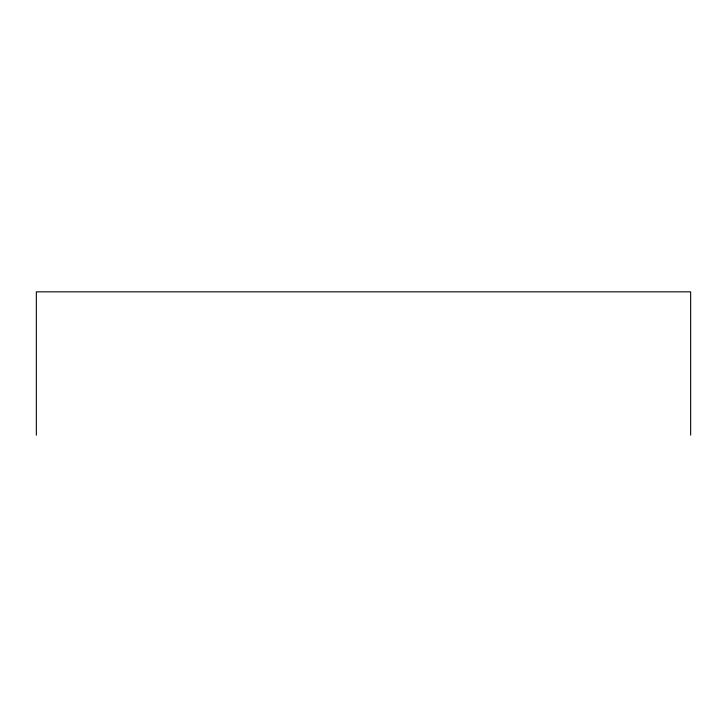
<?xml version="1.0" encoding="UTF-8"?>
<svg xmlns="http://www.w3.org/2000/svg" width="727" height="727" viewBox="0 0 727 727"><rect width="100%" height="100%" fill="white"/><g stroke="black" fill="none" stroke-linecap="round" stroke-linejoin="round"><path stroke-width="1.09" d="M690.65 435.164L690.65 291.836L36.35 291.836L36.35 435.164"/></g></svg>
